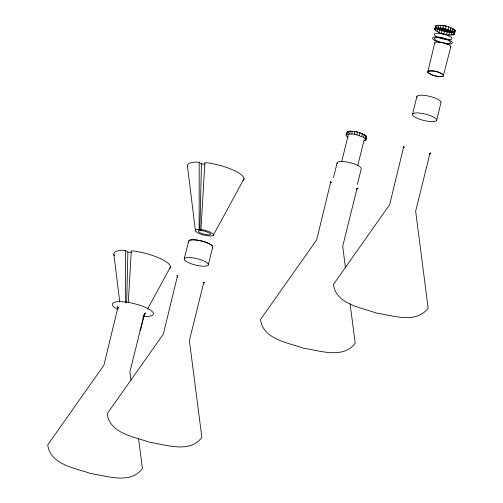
<?xml version="1.0" encoding="UTF-8"?>
<svg xmlns="http://www.w3.org/2000/svg" width="503" height="503" viewBox="0 0 503 503"><rect width="100%" height="100%" fill="white"/><g stroke="black" fill="none" stroke-linecap="round" stroke-linejoin="round"><path stroke-width="0.75" d="M125.574 302.869L125.605 250.463L122.185 250.274A29.099 7.677 13.9 0 0 113.835 253.933L119.733 301.831M243.037 180.577A29.099 7.677 13.9 0 0 208.475 162.959L204.891 162.658L200.967 229.67L201.703 230.192L199.88 230.06L199.144 229.538L199.182 162.268L195.761 162.079A29.099 7.677 13.9 0 0 187.644 166.82M126.674 302.687L127.888 252.091L125.605 250.463M199.88 230.06L201.464 163.896L199.182 162.268M128.303 302.284L131.314 250.852L134.892 251.154A29.099 7.677 13.9 0 1 169.461 268.772M140.507 329.817L144.336 314.356M184.236 258.825L188.625 241.094M189.273 240.44L189.285 240.39A12.424 3.276 13.9 0 1 203.187 241.471A12.424 3.276 13.9 0 1 212.7 247.218L208.33 264.886A12.424 3.276 13.9 0 1 189.417 263.056A12.424 3.276 13.9 0 1 191.102 257.624A12.424 3.276 13.9 0 1 208.33 264.886M212.071 247.853L212.7 247.218M333.476 177.578L337.136 162.809M347.975 137.231L346.234 135.735L346.102 134.974L347.334 131.623C353.823 130.39 361.468 132.201 366.549 136.458L365.995 139.985L364.26 140.941M346.102 134.974L347.334 131.623M347.837 134.018L348.522 131.245L349.434 131.566L350.264 131.107L351.723 131.623L352.452 131.214L351.767 133.987L346.649 134.389M341.719 161.545L348.29 135.011M349.579 133.88L350.264 131.107M351.767 133.987L354.244 134.332L354.936 131.56L356.407 132.075M365.995 139.985L365.863 139.23L363.644 137.42L356.847 134.892L357.532 132.119L357.149 132.333M359.394 135.628L360.079 132.855L359.526 133.163M361.714 136.489L362.399 133.716L361.902 133.993M363.644 137.42L364.115 134.766L364.952 135.062M357.765 165.581L364.147 139.809M365.059 138.35L365.744 135.584L365.417 135.766L366.146 136.024M365.863 139.23L366.549 136.458M357.388 184.387L361.217 168.926A12.424 3.276 13.9 0 0 348.573 162.331A12.424 3.276 13.9 0 0 337.293 163.72M412.523 114.244L416.912 96.513M434.699 29.017L435.931 25.666C442.42 24.427 450.066 26.244 455.14 30.501L454.586 34.022L454.046 34.606C447.557 35.845 439.905 34.028 434.831 29.771L434.699 29.017L435.931 25.666M434.831 29.771L435.346 27.696M435.629 30.645L436.315 27.879L448.305 32.066M435.246 28.432L436.428 28.061L437.113 25.288M437.044 31.582L437.729 28.809L438.88 28.174L450.675 32.299M436.428 28.061L438.176 27.923L438.861 25.15M450.795 46.911L443.225 76.186C437.994 77.179 431.825 75.714 427.732 72.281L434.749 42.868M438.981 32.513L439.666 29.74L442.734 28.042L453.058 31.651L451.795 32.355C446.413 32.11 440.854 30.89 436.315 27.879M438.176 27.923L440.364 28.03L441.049 25.257L442.948 25.923L443.527 25.603L446.13 26.162L445.444 28.929L452.241 31.463L454.454 33.267L454.586 34.022M441.294 33.374L441.98 30.608L445.111 28.872M440.364 28.03L442.841 28.369L443.527 25.603M443.841 34.11L444.526 31.343L447.488 29.702M446.444 34.669L447.129 31.903L450.556 30.004M447.991 29.664L448.676 26.898M448.921 35.015L449.607 32.249L451.6 31.142M450.311 30.532L450.996 27.759L450.499 28.036M451.109 35.122L451.795 32.355L454.134 32.029M452.241 31.463L452.713 28.809L453.549 29.099M452.857 34.984L453.543 32.211M453.656 32.393L454.341 29.627L454.014 29.809M454.046 34.606L454.555 32.532M454.454 33.267L455.14 30.501M436.617 120.305A12.424 3.276 13.9 0 0 419.389 113.043A12.424 3.276 13.9 0 0 417.71 118.475A12.424 3.276 13.9 0 0 436.617 120.305L440.993 102.637M144.292 314.142L129.919 371.692L131.019 380.211M142.927 317.55L145.53 312.765M147.473 309.207L170.448 266.961M213.228 235.398L244.024 178.76M427.607 71.69L428.034 71.212C433.272 70.181 439.44 71.678 443.558 75.085L443.256 76.173C438.019 77.21 431.851 75.708 427.732 72.306L428.066 71.2C433.297 70.206 439.465 71.671 443.564 75.104L443.671 75.714M203.294 283.422L204.306 282.302L203.419 283.83L189.38 340.55L201.879 437.409C189.794 453.649 166.361 444.721 149.976 442.363C134.678 436.811 109.723 433.68 107.189 413.743L163.374 334.049L177.452 276.002L177.647 277.015L176.874 275.493L177.66 276.336M144.543 313.778L144.845 313.444M203.589 283.101L204.683 282.447L203.558 282.812M144.462 313.966L145.229 313.583M354.351 131.88L354.936 131.56M429.82 153.472L430.952 153.107L429.562 154.081L430.574 152.962L429.688 154.49L415.648 211.21L428.147 308.069C416.063 324.309 392.629 315.381 376.244 313.023C360.94 307.471 335.991 304.34 333.451 284.402L389.643 204.715L403.72 146.662L403.915 147.675L403.142 146.153L404.318 147.423M356.872 188.6L358.004 188.235L356.614 189.21L357.62 188.091L356.734 189.618L342.7 246.338L345.498 268.036M201.464 163.896L205.035 164.141M127.888 252.091L131.453 252.336M199.144 229.538L198.05 229.475A9.104 2.402 13.9 0 0 195.717 231.355L198.069 233.015A9.431 2.49 13.9 0 0 206.827 235.687L210.883 235.982A9.104 2.402 13.9 0 0 213.222 234.102L210.87 232.443A9.431 2.49 13.9 0 0 202.112 229.77L200.967 229.67M442.841 28.369L445.444 28.929M354.244 134.332L356.847 134.892M440.402 27.998L452.669 32.286M437.729 28.809L445.683 31.588M454.743 30.721L455.209 30.884M331.075 182.293L331.37 182.551L330.188 181.281L330.961 182.803L330.767 181.79L316.689 239.837L260.504 319.531C263.038 339.468 287.993 342.6 303.29 348.151C319.682 350.509 343.109 359.438 355.193 343.197L350.094 303.68M118.299 307.647L118.595 307.899L117.413 306.635L118.186 308.15L117.991 307.138L103.914 365.191L47.728 444.885C50.262 464.822 75.217 467.947 90.515 473.505C106.906 475.857 130.334 484.791 142.418 468.545L138.621 439.1M187.418 165.739L195.409 230.632M140.35 328.899A12.424 3.276 13.9 0 1 139.847 330.528M117.966 309.596A21.12 5.571 13.9 0 1 119.758 301.643A21.12 5.571 13.9 0 1 149.554 309.552A21.12 5.571 13.9 0 1 143.607 316.406M188.782 242.012A12.424 3.276 13.9 0 1 200.056 240.623A12.424 3.276 13.9 0 1 212.719 247.162M417.069 97.431A12.424 3.276 13.9 0 1 428.349 96.042A12.424 3.276 13.9 0 1 441.005 102.581M434.856 43.478A8.274 2.182 13.9 0 1 443.42 42.799A8.274 2.182 13.9 0 1 450.355 47.383M439.138 42.359A10.236 2.704 13.9 0 1 434.535 37.015A10.236 2.704 13.9 0 1 450.594 40.762A10.236 2.704 13.9 0 1 445.532 43.855M114.363 255.599A29.099 7.677 13.9 0 1 113.892 254.461M201.081 230.537L199.88 230.55A6.143 1.622 13.9 0 0 198.679 231.927L201.753 233.612L207.858 234.92A6.149 1.622 13.9 0 0 210.26 233.53L205.67 231.355L201.081 230.537M437.906 41.309A8.274 2.182 13.9 0 0 450.499 42.529A8.274 2.182 13.9 0 0 439.025 37.694A8.274 2.182 13.9 0 0 437.906 41.309M438.05 37.373A9.092 2.402 13.9 0 0 451.889 38.718A9.092 2.402 13.9 0 0 439.282 33.399A9.092 2.402 13.9 0 0 438.05 37.373"/></g></svg>
